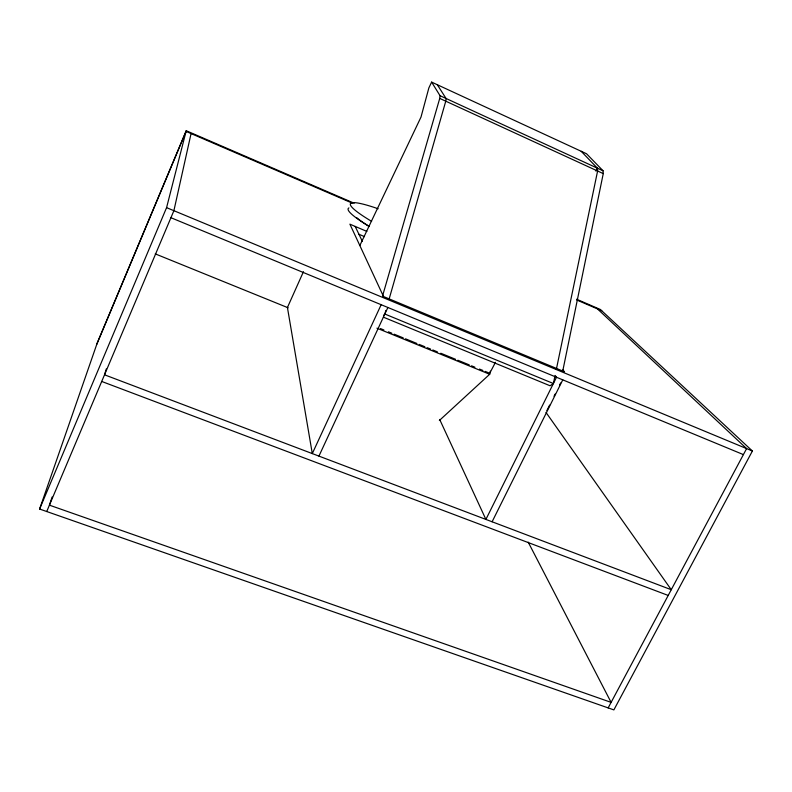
<?xml version="1.0" encoding="UTF-8"?>
<svg xmlns="http://www.w3.org/2000/svg" width="792" height="792" viewBox="0 0 792 792"><rect width="100%" height="100%" fill="white"/><g stroke="black" fill="none" stroke-linecap="round" stroke-linejoin="round"><path stroke-width="1.19" d="M382.526 296.06L439.738 98.406L440.045 95.703L431.62 82.101L428.868 87.902L421.007 117.067L359.825 245.54M439.362 420.502L489.684 374.269L490.298 371.141M562.795 370.785L603.257 173.616L603.058 170.785L586.545 153.757L431.62 82.101M383.377 317.166L550.074 385.773L553.4 383.526L554.905 376.279M556.331 369.409L597.604 171.013L597.425 168.191L581.179 151.272M191.07 133.571L173.894 210.692L46.728 511.533M576.556 299.208L600.376 309.484L752.4 451.004L613.869 709.899L39.6 509.038L166.577 207.653L186.229 130.73L354.153 203.217M383.536 315.365L384.843 314.028L385.862 310.464M389.189 298.832L445.767 101.178L446.054 98.475L437.323 84.744M106.306 368.914L104.524 374.804L671.26 589.713L545.985 412.414M52.133 496.98L49.421 505.157L611.107 702.375L528.205 542.144M39.6 509.038L97.297 342.827L186.229 130.73M96.782 344.302L186.051 131.403L352.272 203.128M303.445 271.715L287.427 307.504L312.296 453.588L381.16 304.702M318.938 456.103L387.872 307.484M546.866 410.622L549.618 405.098M554.024 396.257L555.123 394.05M559.528 385.199L560.627 382.991M492.109 521.77L562.766 379.853M495.475 362.31L489.723 373.26L485.169 371.398M595.901 171.092L597.425 168.191M608.167 707.899L746.608 448.599L597.495 308.93M101.713 381.457L668.201 595.445M155.262 253.876L288.169 307.811M380.467 328.571L383.882 329.967M388.436 331.828L391.852 333.224M394.129 334.165L403.227 337.887M405.504 338.818L416.889 343.471M419.166 344.401L424.849 346.728M427.126 347.658L430.541 349.054M432.818 349.985L437.372 351.846M440.788 353.242L455.578 359.301M457.855 360.231L469.24 364.884M471.517 365.815L474.923 367.211M479.477 369.072L482.892 370.468M376.913 328.165L489.684 374.269M384.843 314.028L553.4 383.526M166.577 207.653L752.4 451.004M170.923 217.701L743.401 454.608M366.864 231.412L349.906 224.166L383.526 296.545L564.439 371.745L562.884 369.854M358.845 234.214L364.498 236.63M576.764 299.98L601.752 310.761M440.045 95.703L603.058 170.785M439.738 98.406L603.257 173.616M555.073 375.457L556.499 377.269L485.902 519.423L439.679 419.463M355.172 226.423L362.419 241.491M368.854 226.274A64.845 8.603 24.9 0 1 356.539 217.562M371.616 221.334A70.33 8.989 24.9 0 1 378.14 208.761M369.3 226.433A70.27 9.266 24.9 0 1 348.916 207.92"/></g></svg>
